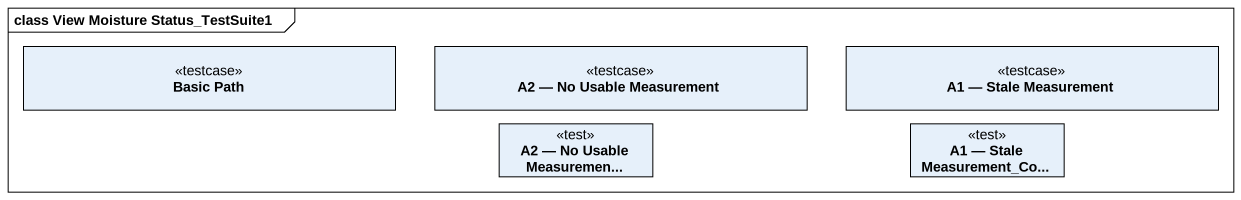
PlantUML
@startuml
mainframe class View Moisture Status_TestSuite1
hide circle
hide empty members
class "Basic Path" as Basic_Path <<testcase>>
class "A2 — No Usable Measurement" as A2_No_Usable_Measurement <<testcase>>
class "A1 — Stale Measurement" as A1_Stale_Measurement <<testcase>>
class "A2 — No Usable Measuremen..." as A2_No_Usable_Measuremen <<test>>
class "A1 — Stale Measurement_Co..." as A1_Stale_Measurement_Co <<test>>
@enduml
